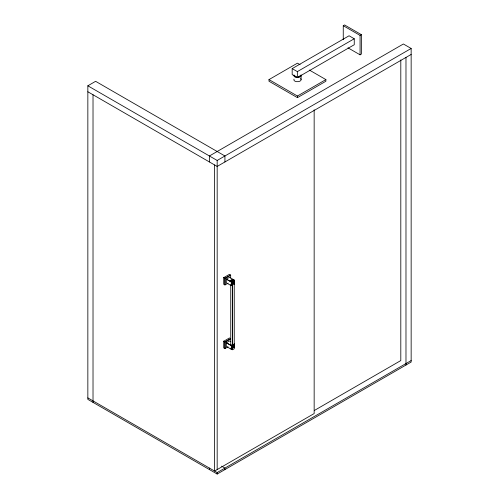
<?xml version="1.0" encoding="UTF-8"?>
<svg xmlns="http://www.w3.org/2000/svg" width="499" height="499" viewBox="0 0 499 499"><rect width="100%" height="100%" fill="white"/><g stroke="black" fill="none" stroke-linecap="round" stroke-linejoin="round"><path stroke-width="0.75" d="M293.986 74.919L293.967 76.01A3.543 2.046 0 0 0 296.512 77.476L298.396 77.464A3.736 2.158 0 0 0 300.991 75.967L301.009 74.881M293.986 79.104L293.967 80.189A3.543 2.046 0 0 0 296.512 81.661L298.396 81.649A3.736 2.158 0 0 0 300.991 80.146L301.128 75.424M300.23 75.418L300.13 75.829A2.838 1.64 0 0 1 298.159 76.965M233.85 280.669L233.981 284.255L233.85 280.669L234.499 280.226L232.559 281.342L230.75 280.369L232.559 281.342L232.428 349.737L232.428 281.342L234.243 280.369M233.85 344.285L234.561 343.873L234.561 347.535C232.958 348.976 233.438 343.973 234.499 343.836M209.412 161.957L209.412 155.981L403.392 43.987L411.151 48.472L411.151 362.056L217.171 474.05L87.849 399.387L87.849 85.797L95.608 81.318L224.93 155.981L224.93 161.957M343.256 39.677L343.256 25.699L344.553 24.95L361.363 34.656L361.363 54.067L360.072 54.815L347.965 47.829M309.349 70.047L325.891 79.597L325.891 81.237L297.435 97.661L268.986 81.237L268.986 79.597L297.435 63.167L300.086 64.695M292.177 68.625L349.075 35.778L354.253 38.76L354.253 44.735L297.348 77.588L292.177 74.6L292.177 68.625L297.348 71.613L354.253 38.76M343.256 25.699L360.072 35.404L361.363 34.656M268.986 79.597L297.435 96.02L325.891 79.597M87.849 85.797L217.171 160.46L411.151 48.472M411.151 54.441L217.171 166.435L87.849 91.772M233.85 284.255L234.561 283.919L234.561 280.263L229.453 277.313L226.284 279.141L226.284 282.802L231.393 285.746L232.041 285.372L232.041 281.717L230.557 280.856L232.497 279.739M228.155 283.126L224.93 284.985L223.714 284.287L223.714 277.656L229.453 274.338L230.669 275.043L230.669 278.037M228.074 346.786L224.93 348.601L223.714 347.897L223.714 341.266L229.453 337.954L230.669 338.653M314.389 410.452L400.803 360.565L400.803 59.892M87.849 397.896L217.171 472.559L411.151 360.565M233.85 347.865L233.919 344.173M230.557 280.856L232.428 279.927L232.428 279.328L232.559 279.927M230.75 344.51L232.041 345.333L232.041 348.988L231.393 349.362L226.284 346.412L226.284 342.757L229.453 340.923L230.781 341.69M221.562 466.135L224.93 468.074L224.93 469.571M230.812 348.801L232.497 349.774L234.243 348.764L234.243 280.301L232.497 279.29L230.75 280.301L230.75 280.968M301.128 79.603L301.009 79.06A3.543 2.046 0 0 0 300.66 78.555M294.747 75.468L294.834 75.879A2.645 1.528 0 0 0 296.737 76.977M405.98 57.429L405.98 365.043M360.072 35.404L360.072 54.815M314.158 109.786L314.158 413.571L214.582 471.062L214.582 164.944M297.435 96.02L297.435 97.661M297.348 71.613L297.348 77.588M230.75 284.48L230.75 344.584M217.171 160.46L217.171 469.571M217.171 472.559L217.171 474.05M209.412 468.074L209.412 469.571M93.02 94.76L93.02 402.375M223.789 277.612L225.005 278.398L230.669 275.13L224.93 278.267L225.005 284.941L225.005 278.398L223.789 277.612M226.353 279.103L231.33 282.128C232.309 278.754 230.912 291.772 231.393 282.016L226.353 279.103M223.789 341.222L225.005 342.015L230.669 338.746L224.93 341.877L225.005 348.558L225.005 342.015L223.789 341.222M226.353 342.719L231.33 345.738C232.309 342.364 230.912 355.388 231.393 345.626L226.353 342.719"/></g></svg>
